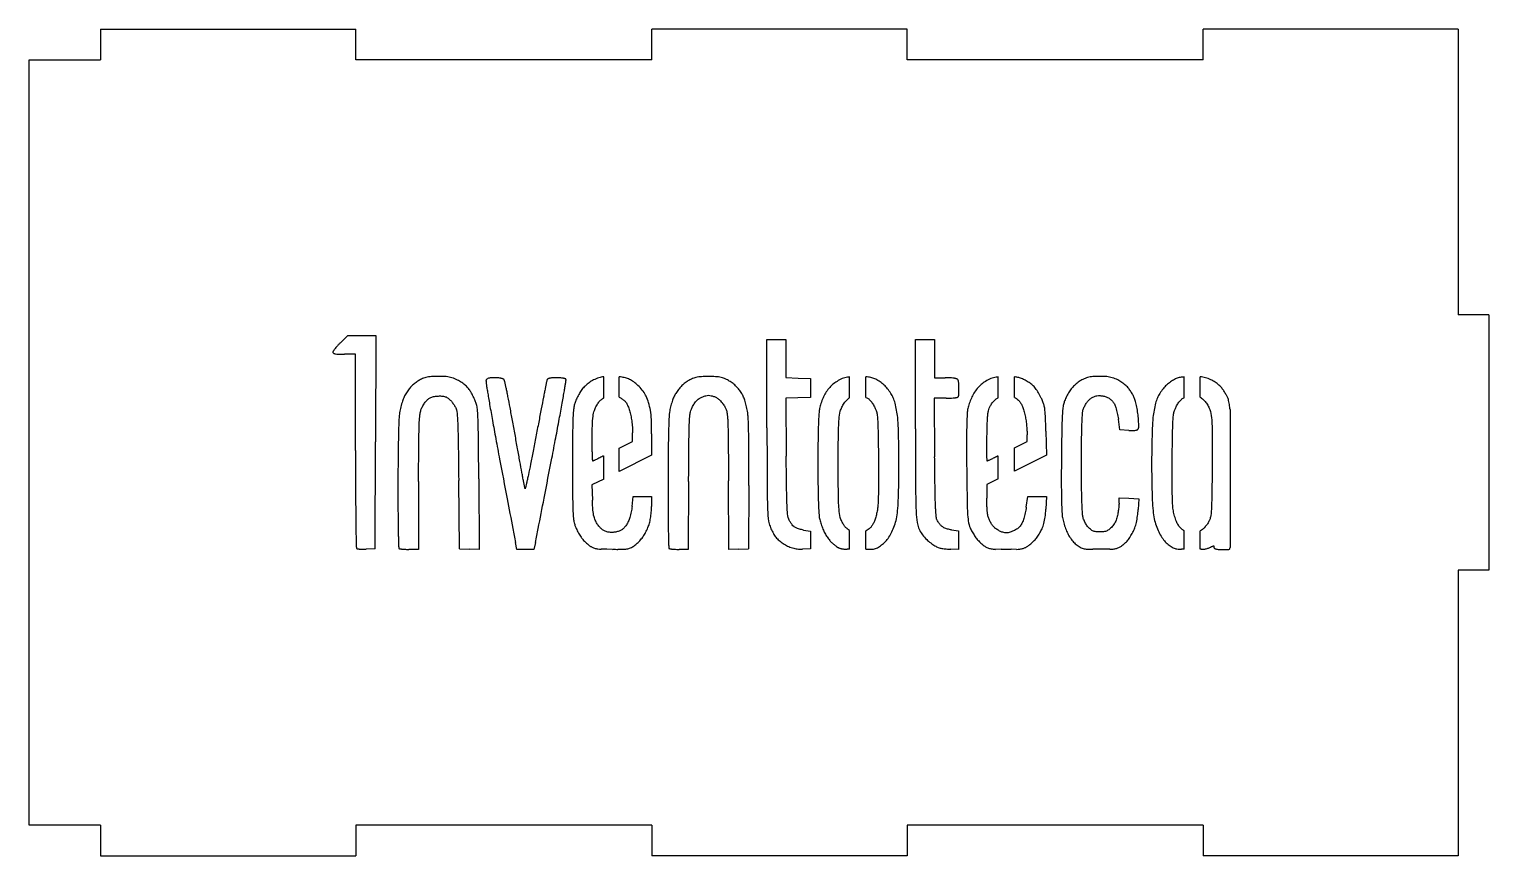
# Model space of a CAD drawing. Header units: millimetres. Extents: x -147 to 139, y -81 to 81.
import ezdxf

# ---------------------------------------------------------------- set-up
doc = ezdxf.new("R2010")
doc.units = ezdxf.units.MM

msp = doc.modelspace()

# ---------------------------------------------------------------- linework, layer by layer
at = {"color": 7, "linetype": 'Continuous', "lineweight": 25}
for p, q in [((-133, 81), (-83, 81)), ((-133, 81), (-133, 75)), ((-83, 75), (-83, 81)), ((-25, 75), (-25, 81)), ((25, 81), (-25, 81)), ((25, 75), (25, 81)), ((83, 75), (83, 81)), ((133, 81), (83, 81)), ((133, 81), (133, 25)), ((-147, -75), (-147, 75)), ((-147, 75), (-133, 75)), ((-25, 75), (-83, 75)), ((83, 75), (25, 75)), ((139, 25), (133, 25)), ((139, 25), (139, -25)), ((-86.02, 19.54), (-84.54, 21)), ((-84.54, 21), (-79.08, 21)), ((-84.54, 21), (-84.54, 21)), ((-79.08, 21), (-79.15, 0.1)), ((-2.44, 20.17), (1.27, 20.17)), ((-2.44, 2.88), (-2.44, 20.17)), ((1.27, 20.17), (1.27, 12.71)), ((26.66, 20.17), (30.37, 20.17)), ((26.66, 2.71), (26.66, 20.17)), ((30.37, 20.17), (30.37, 12.69)), ((-83.07, 17.29), (-85.23, 17.29)), ((-83.07, -1.59), (-83.07, 17.29)), ((-55.76, 12.69), (-55.76, 12.69)), ((-34.41, 8.74), (-34.41, 12.89)), ((-31.41, 8.88), (-31.41, 12.87)), ((1.27, 12.71), (3.65, 12.63)), ((3.65, 12.63), (6.12, 12.55)), ((6.12, 12.55), (6.12, 8.84)), ((13.75, 8.78), (13.75, 12.85)), ((16.94, 8.83), (16.94, 12.87)), ((30.37, 12.69), (32.5, 12.69)), ((42.85, 8.78), (42.85, 12.85)), ((46.04, 8.83), (46.04, 12.88)), ((79.28, 8.77), (79.28, 12.85)), ((82.47, 8.87), (82.47, 12.9)), ((3.62, 8.76), (1.23, 8.68)), ((1.23, 8.68), (1.33, -2.69)), ((6.12, 8.84), (3.62, 8.76)), ((30.33, 8.7), (30.42, -2.81)), ((32.65, 8.7), (30.33, 8.7)), ((88.3, 6.44), (88.31, 5.84)), ((88.31, 5.84), (88.31, -20.59)), ((66.72, 2.47), (66.42, 4.59)), ((-79.22, -20.81), (-79.15, 0.1)), ((-31.41, -1.13), (-28.76, 0.2)), ((-28.76, 0.2), (-28.76, 1.9)), ((-25.05, 1.72), (-25.05, -2.51)), ((46.04, -1.05), (48.55, 0.2)), ((48.55, 0.2), (48.54, 1.48)), ((52.21, 2.24), (52.31, -2.51)), ((68.45, 2.38), (66.72, 2.47)), ((-34.41, -7.17), (-34.41, -2.62)), ((-31.41, -5.67), (-31.41, -1.13)), ((-25.05, -2.51), (-31.41, -5.67)), ((42.85, -7.15), (42.85, -2.64)), ((46.04, -5.59), (46.04, -1.05)), ((52.31, -2.51), (46.43, -5.39)), ((46.43, -5.39), (46.04, -5.59)), ((-70.71, -7.66), (-70.71, -20.95)), ((-62.7, -20.81), (-62.84, -7.46)), ((-58.91, -7.12), (-58.82, -20.98)), ((-34.41, -7.17), (-36.74, -8.32)), ((-36.74, -8.32), (-36.64, -11.33)), ((-17.79, -7.66), (-17.87, -20.95)), ((-9.89, -20.97), (-9.97, -7.54)), ((-5.99, -8.42), (-6.07, -20.81)), ((42.85, -7.15), (40.62, -8.24)), ((40.62, -8.24), (40.62, -10.88)), ((-28.87, -12.51), (-28.68, -10.59)), ((-28.68, -10.59), (-25.05, -10.59)), ((-25.05, -10.59), (-25.05, -12.53)), ((48.37, -12.65), (48.66, -10.59)), ((48.66, -10.59), (52.33, -10.59)), ((52.33, -10.59), (52.2, -13.07)), ((66.56, -10.84), (68.48, -10.92)), ((66.56, -11.86), (66.56, -10.84)), ((68.48, -10.92), (70.41, -11.01)), ((70.41, -11.01), (70.3, -13.14)), ((4.69, -17.16), (6.12, -17.4)), ((33.69, -17.13), (35.08, -17.31)), ((-51.42, -20.95), (-51.7, -19.59)), ((-47.81, -19.59), (-48.1, -20.95)), ((6.12, -17.4), (6.12, -20.81)), ((13.75, -20.91), (13.75, -17.22)), ((16.94, -20.93), (16.94, -17.31)), ((35.08, -17.31), (35.08, -20.95)), ((79.28, -20.92), (79.28, -17.3)), ((82.47, -20.93), (82.47, -17.28)), ((-79.22, -20.81), (-80.94, -20.89)), ((-70.71, -20.95), (-72.59, -20.95)), ((-62.7, -20.81), (-60.77, -20.89)), ((-58.82, -20.98), (-60.77, -20.89)), ((-48.1, -20.95), (-51.42, -20.95)), ((-36.85, -20.47), (-36.93, -20.42)), ((-36.85, -20.46), (-36.85, -20.47)), ((-33.83, -20.91), (-34.94, -20.93)), ((-32.69, -20.94), (-33.83, -20.91)), ((-17.87, -20.95), (-19.66, -20.95)), ((-7.98, -20.89), (-9.89, -20.97)), ((-7.98, -20.89), (-6.07, -20.81)), ((6.12, -20.81), (4.55, -20.88)), ((11.66, -20.66), (11.58, -20.62)), ((11.66, -20.65), (11.66, -20.66)), ((13.75, -20.91), (13.27, -20.92)), ((16.94, -20.93), (16.94, -20.93)), ((35.08, -20.95), (33.57, -20.92)), ((43.47, -20.93), (42.37, -20.94)), ((46.47, -20.94), (45.41, -20.93)), ((64.75, -20.93), (61.44, -20.93)), ((79.28, -20.92), (78.78, -20.92)), ((82.62, -20.93), (82.47, -20.93)), ((139, -25), (133, -25)), ((133, -25), (133, -81)), ((-133, -75), (-147, -75)), ((-133, -75), (-133, -81)), ((-25, -75), (-83, -75)), ((-83, -75), (-83, -81)), ((-25, -75), (-25, -81)), ((83, -75), (25, -75)), ((25, -75), (25, -81)), ((83, -75), (83, -81)), ((-133, -81), (-83, -81)), ((25, -81), (-25, -81)), ((133, -81), (83, -81))]:
    msp.add_line(p, q, dxfattribs=at)
for points, knots in [([(-86.02, 19.54), (-86.15, 19.41), (-86.4, 19.15), (-86.75, 18.78), (-87, 18.48), (-87.18, 18.26), (-87.29, 18.12), (-87.37, 17.99), (-87.44, 17.88), (-87.49, 17.79), (-87.51, 17.7), (-87.49, 17.61), (-87.43, 17.54), (-87.35, 17.48), (-87.24, 17.44), (-87.11, 17.4), (-86.87, 17.35), (-86.48, 17.32), (-85.9, 17.29), (-85.47, 17.29), (-85.23, 17.29)], [0, 0, 0, 0, 0.115946, 0.224108, 0.320001, 0.361964, 0.399248, 0.431375, 0.457779, 0.478836, 0.49618, 0.513638, 0.53192, 0.552362, 0.57622, 0.605016, 0.63966, 0.729037, 0.848151, 1, 1, 1, 1]), ([(-66.79, 12.96), (-67.26, 12.95), (-68.09, 12.94), (-69.23, 12.78), (-70.12, 12.48), (-70.87, 12.03), (-71.55, 11.55), (-72.19, 10.98), (-72.72, 10.3), (-73.21, 9.55), (-73.66, 8.73), (-73.98, 7.77), (-74.26, 6.7), (-74.48, 5.62), (-74.56, 4.36), (-74.62, 2.72), (-74.67, 0.49), (-74.71, -2.21), (-74.74, -5.24), (-74.75, -8.43), (-74.75, -11.55), (-74.73, -14.41), (-74.71, -16.55), (-74.68, -18.02), (-74.66, -18.91), (-74.65, -19.54), (-74.63, -19.96), (-74.62, -20.21), (-74.61, -20.39), (-74.6, -20.51), (-74.59, -20.57), (-74.59, -20.62), (-74.58, -20.66), (-74.58, -20.68), (-74.58, -20.69), (-74.58, -20.71), (-74.57, -20.73), (-74.55, -20.75), (-74.53, -20.77), (-74.5, -20.78), (-74.46, -20.8), (-74.42, -20.81), (-74.37, -20.82), (-74.29, -20.84), (-74.19, -20.86), (-74.04, -20.88), (-73.81, -20.9), (-73.48, -20.92), (-73.05, -20.94), (-72.75, -20.95), (-72.59, -20.95)], [0, 0, 0, 0, 0.034827, 0.062273, 0.085234, 0.10489, 0.127041, 0.147289, 0.168155, 0.191897, 0.213731, 0.237803, 0.267335, 0.296219, 0.319841, 0.361598, 0.418283, 0.486585, 0.563087, 0.644411, 0.724194, 0.796353, 0.857925, 0.883815, 0.905948, 0.923958, 0.931303, 0.937483, 0.942456, 0.944478, 0.946187, 0.947586, 0.948171, 0.948685, 0.94916, 0.94952, 0.949927, 0.95058, 0.951428, 0.952288, 0.953241, 0.954327, 0.955551, 0.956917, 0.960072, 0.963753, 0.967916, 0.977481, 0.988325, 1, 1, 1, 1]), ([(-58.91, -7.12), (-58.92, -5.22), (-58.94, -2.02), (-58.98, 2.03), (-59.04, 4.69), (-59.13, 6.35), (-59.3, 7.41), (-59.62, 8.24), (-59.99, 9.05), (-60.44, 9.85), (-60.89, 10.6), (-61.51, 11.2), (-62.24, 11.76), (-63.14, 12.29), (-64.14, 12.73), (-65.4, 12.96), (-66.28, 12.96), (-66.79, 12.96)], [0, 0, 0, 0, 0.230937, 0.389665, 0.492079, 0.554229, 0.592257, 0.622399, 0.661294, 0.701183, 0.733829, 0.766384, 0.806088, 0.845284, 0.892951, 0.938444, 1, 1, 1, 1]), ([(-55.76, 12.69), (-55.93, 12.69), (-56.24, 12.68), (-56.65, 12.66), (-56.97, 12.6), (-57.22, 12.51), (-57.39, 12.38), (-57.47, 12.25), (-57.49, 12.18), (-57.5, 12.16), (-57.5, 12.13), (-57.5, 12.11), (-57.5, 12.08), (-57.49, 12.03), (-57.49, 11.97), (-57.48, 11.88), (-57.46, 11.72), (-57.43, 11.49), (-57.39, 11.17), (-57.31, 10.63), (-57.18, 9.81), (-56.99, 8.69), (-56.68, 6.84), (-56.2, 4.16), (-55.55, 0.59), (-54.59, -4.53), (-53.47, -10.39), (-52.43, -15.82), (-51.88, -18.68), (-51.7, -19.59)], [0.0000048, 0.0000048, 0.0000048, 0.0000048, 0.0149689, 0.0268329, 0.0360952, 0.0434061, 0.049509, 0.0552665, 0.0558897, 0.0564619, 0.057085, 0.0578135, 0.0586469, 0.0595928, 0.061834, 0.0645417, 0.0677148, 0.0754399, 0.0849517, 0.0961851, 0.12355, 0.1569893, 0.1959526, 0.2882318, 0.395936, 0.5146134, 0.7446639, 0.9190131, 1, 1, 1, 1]), ([(-47.81, -19.59), (-47.63, -18.67), (-47.05, -15.79), (-45.99, -10.29), (-44.83, -4.36), (-43.84, 0.8), (-43.16, 4.4), (-42.67, 7.1), (-42.34, 8.95), (-42.14, 10.06), (-42.01, 10.87), (-41.92, 11.4), (-41.88, 11.71), (-41.85, 11.94), (-41.83, 12.08), (-41.82, 12.17), (-41.81, 12.23), (-41.81, 12.28), (-41.81, 12.3), (-41.81, 12.32), (-41.81, 12.34), (-41.81, 12.34), (-41.81, 12.35), (-41.81, 12.36), (-41.82, 12.38), (-41.83, 12.41), (-41.87, 12.45), (-41.96, 12.49), (-42.05, 12.52), (-42.17, 12.55), (-42.31, 12.58), (-42.53, 12.62), (-42.85, 12.65), (-43.26, 12.68), (-43.71, 12.69), (-44.17, 12.68), (-44.6, 12.65), (-44.91, 12.61), (-45.11, 12.57), (-45.23, 12.53), (-45.34, 12.49), (-45.43, 12.43), (-45.49, 12.37), (-45.53, 12.32), (-45.54, 12.27), (-45.55, 12.24), (-45.56, 12.2), (-45.57, 12.14), (-45.59, 12.07), (-45.61, 11.96), (-45.65, 11.8), (-45.7, 11.56), (-45.78, 11.17), (-45.89, 10.58), (-46.05, 9.77), (-46.32, 8.44), (-46.69, 6.5), (-47.18, 3.93), (-47.71, 1.15), (-48.23, -1.61), (-48.73, -4.11), (-49.11, -5.95), (-49.37, -7.19), (-49.53, -7.92), (-49.65, -8.44), (-49.73, -8.77), (-49.79, -8.95), (-49.81, -9.06), (-49.83, -9.1), (-49.83, -9.11), (-49.84, -9.12), (-49.84, -9.05), (-49.85, -9.01), (-49.87, -8.9), (-49.91, -8.75), (-49.95, -8.52), (-50.03, -8.14), (-50.14, -7.57), (-50.29, -6.78), (-50.53, -5.48), (-50.87, -3.61), (-51.32, -1.13), (-51.8, 1.56), (-52.28, 4.24), (-52.75, 6.72), (-53.11, 8.59), (-53.36, 9.87), (-53.53, 10.65), (-53.65, 11.22), (-53.73, 11.6), (-53.79, 11.82), (-53.83, 11.98), (-53.86, 12.09), (-53.88, 12.16), (-53.89, 12.21), (-53.91, 12.26), (-53.92, 12.29), (-53.95, 12.34), (-54.01, 12.38), (-54.09, 12.43), (-54.19, 12.48), (-54.31, 12.52), (-54.45, 12.56), (-54.66, 12.6), (-54.96, 12.65), (-55.35, 12.68), (-55.62, 12.69), (-55.76, 12.69)], [0, 0, 0, 0, 0.0341484, 0.107778, 0.204994, 0.2550789, 0.300378, 0.3390316, 0.3552856, 0.369182, 0.3804887, 0.3850985, 0.3889754, 0.3920934, 0.3933595, 0.3944277, 0.3952984, 0.39566, 0.3959749, 0.3962472, 0.3963694, 0.3964859, 0.3965988, 0.3967122, 0.3968437, 0.3970236, 0.3979508, 0.3990003, 0.400268, 0.4017794, 0.4035239, 0.4054847, 0.4099691, 0.4150399, 0.4204959, 0.4266653, 0.4318845, 0.4361628, 0.4379577, 0.4395353, 0.4409122, 0.4421216, 0.4431973, 0.4441938, 0.4445026, 0.4449062, 0.4454453, 0.4461374, 0.4469724, 0.4479492, 0.4503194, 0.4532275, 0.4566532, 0.464975, 0.4751173, 0.4869118, 0.5147844, 0.5472464, 0.5829499, 0.6183195, 0.6498485, 0.6762789, 0.6871892, 0.696352, 0.7036084, 0.7064729, 0.7087986, 0.7105605, 0.7105905, 0.7106116, 0.7106401, 0.7112216, 0.7118719, 0.7126332, 0.7149633, 0.7178118, 0.721157, 0.7292544, 0.7390927, 0.7505091, 0.7774232, 0.8086917, 0.8430107, 0.8773143, 0.9085317, 0.935367, 0.9467368, 0.9565263, 0.9645747, 0.9678955, 0.9707223, 0.9730381, 0.9739992, 0.9748279, 0.9755244, 0.9760783, 0.9765266, 0.9769502, 0.9779912, 0.9791741, 0.9805357, 0.982087, 0.983823, 0.9857334, 0.9900226, 0.994825, 0.999998, 0.999998, 0.999998, 0.999998]), ([(-34.41, 12.89), (-34.74, 12.85), (-35.44, 12.7), (-36.4, 12.29), (-37.31, 11.74), (-38.07, 11.11), (-38.73, 10.41), (-39.23, 9.58), (-39.67, 8.73), (-40.03, 7.91), (-40.26, 7.08), (-40.39, 6.09), (-40.47, 4.64), (-40.52, 2.51), (-40.53, -0.54), (-40.54, -4.31), (-40.53, -8.1), (-40.52, -11.19), (-40.47, -13.3), (-40.39, -14.71), (-40.24, -15.68), (-39.98, -16.5), (-39.61, -17.32), (-39.15, -18.14), (-38.65, -18.88), (-38.08, -19.48), (-37.52, -20), (-37.12, -20.29), (-36.93, -20.42)], [0.0352826, 0.0352826, 0.0352826, 0.0352826, 0.060852, 0.089936, 0.1158933, 0.1423898, 0.1663918, 0.1899016, 0.216553, 0.2408849, 0.2590005, 0.2827668, 0.3181911, 0.3712174, 0.447755, 0.5536552, 0.6630085, 0.7403868, 0.7926356, 0.8266749, 0.8494668, 0.868016, 0.8927407, 0.9188723, 0.9411212, 0.9613945, 0.9824293, 1, 1, 1, 1]), ([(-25.05, 1.72), (-25.05, 2.65), (-25.05, 4.18), (-25.2, 6.23), (-25.59, 7.75), (-26.03, 9.01), (-26.66, 10.09), (-27.46, 10.96), (-28.31, 11.71), (-29.13, 12.27), (-29.96, 12.66), (-30.73, 12.79), (-31.21, 12.85), (-31.41, 12.87)], [0, 0, 0, 0, 0.1741227, 0.2883182, 0.3845956, 0.4679945, 0.5395852, 0.6188565, 0.6880954, 0.7522417, 0.8054625, 0.8596225, 0.897407, 0.897407, 0.897407, 0.897407]), ([(-13.88, 12.95), (-14.34, 12.95), (-15.17, 12.93), (-16.3, 12.78), (-17.2, 12.49), (-17.95, 12.05), (-18.62, 11.57), (-19.26, 11.02), (-19.8, 10.36), (-20.29, 9.66), (-20.73, 8.89), (-21.05, 8), (-21.33, 7.01), (-21.52, 6.18), (-21.59, 5.53), (-21.63, 4.98), (-21.66, 4.26), (-21.69, 3.37), (-21.72, 2.32), (-21.76, 0.66), (-21.8, -1.7), (-21.82, -4.82), (-21.83, -7.02), (-21.83, -8.17)], [0, 0, 0, 0, 0.054064, 0.097009, 0.132845, 0.163519, 0.198027, 0.2295, 0.261482, 0.297292, 0.329695, 0.364843, 0.407751, 0.449577, 0.46366, 0.485103, 0.513508, 0.548417, 0.589304, 0.63566, 0.742735, 0.865548, 1, 1, 1, 1]), ([(-5.99, -8.42), (-5.99, -7.21), (-5.98, -4.92), (-5.98, -1.73), (-6.01, 0.97), (-6.05, 3.12), (-6.11, 4.68), (-6.2, 5.91), (-6.42, 6.96), (-6.68, 7.99), (-6.97, 8.89), (-7.4, 9.64), (-7.89, 10.34), (-8.44, 11), (-9.1, 11.56), (-9.79, 12.04), (-10.55, 12.49), (-11.46, 12.78), (-12.59, 12.93), (-13.42, 12.95), (-13.88, 12.95)], [0, 0, 0, 0, 0.140802, 0.264407, 0.36896, 0.452576, 0.513486, 0.550045, 0.594281, 0.638056, 0.672321, 0.703208, 0.738258, 0.770479, 0.802666, 0.837626, 0.868367, 0.903941, 0.946526, 1, 1, 1, 1]), ([(13.75, 12.85), (13.61, 12.84), (13.12, 12.77), (12.26, 12.55), (11.3, 12.01), (10.4, 11.37), (9.65, 10.59), (9.02, 9.71), (8.53, 8.71), (8.14, 7.7), (7.85, 6.75), (7.74, 5.75), (7.67, 4.55), (7.61, 2.92), (7.57, 0.88), (7.54, -1.52), (7.54, -4.16), (7.54, -6.78), (7.57, -9.17), (7.61, -11.19), (7.67, -12.81), (7.74, -13.99), (7.84, -14.94), (8.1, -15.81), (8.41, -16.72), (8.77, -17.58), (9.22, -18.34), (9.7, -19.01), (10.19, -19.57), (10.7, -19.99), (11.15, -20.34), (11.45, -20.53), (11.58, -20.62)], [0.0267667, 0.0267667, 0.0267667, 0.0267667, 0.0372583, 0.064959, 0.0948193, 0.1222775, 0.149997, 0.1782498, 0.2055871, 0.2356957, 0.2624713, 0.2819611, 0.3132162, 0.355586, 0.4083278, 0.4706182, 0.5416523, 0.6121428, 0.6740761, 0.7265258, 0.7685395, 0.7992612, 0.8179444, 0.8423813, 0.869104, 0.8925803, 0.9144724, 0.9371064, 0.955962, 0.9721198, 0.9878691, 1, 1, 1, 1]), ([(16.94, -20.93), (17.01, -20.93), (17.17, -20.93), (17.38, -20.92), (17.82, -20.92), (18.44, -20.95), (19.28, -20.62), (20.05, -20.1), (20.82, -19.42), (21.49, -18.54), (22.08, -17.48), (22.59, -16.27), (22.96, -14.9), (23.22, -13.23), (23.32, -10.91), (23.41, -7.86), (23.44, -4.27), (23.41, -0.67), (23.32, 2.39), (23.24, 4.68), (22.98, 6.32), (22.7, 7.6), (22.37, 8.72), (21.84, 9.65), (21.23, 10.5), (20.54, 11.28), (19.74, 11.89), (18.94, 12.38), (18.09, 12.74), (17.42, 12.83), (17.02, 12.86), (16.94, 12.87)], [0, 0, 0, 0, 0.0051028, 0.0111746, 0.0151454, 0.0358275, 0.0546602, 0.0777243, 0.1012907, 0.1270587, 0.1556437, 0.1870706, 0.2195513, 0.2560614, 0.3062026, 0.3837103, 0.4719608, 0.5603477, 0.6382057, 0.6888142, 0.7222784, 0.7553937, 0.7813472, 0.8046392, 0.8308859, 0.8549178, 0.8782136, 0.9015022, 0.9213648, 0.9428763, 0.9491396, 0.9491396, 0.9491396, 0.9491396]), ([(32.65, 8.7), (32.91, 8.7), (33.37, 8.7), (33.98, 8.73), (34.4, 8.76), (34.66, 8.81), (34.81, 8.84), (34.93, 8.89), (35.02, 8.94), (35.09, 9.01), (35.13, 9.18), (35.12, 9.52), (35.16, 10.05), (35.18, 10.58), (35.18, 11.03), (35.17, 11.37), (35.14, 11.67), (35.1, 11.94), (35.05, 12.15), (34.99, 12.3), (34.9, 12.39), (34.81, 12.45), (34.69, 12.49), (34.55, 12.53), (34.38, 12.57), (34.1, 12.61), (33.7, 12.65), (33.13, 12.68), (32.72, 12.69), (32.5, 12.69)], [0, 0, 0, 0, 0.091635, 0.164427, 0.219802, 0.241473, 0.259534, 0.274426, 0.286968, 0.297829, 0.307914, 0.349599, 0.41806, 0.498792, 0.540099, 0.5802, 0.617395, 0.649878, 0.676396, 0.696464, 0.707563, 0.720297, 0.735302, 0.752916, 0.773355, 0.796731, 0.852482, 0.920263, 1, 1, 1, 1]), ([(42.85, 12.85), (42.72, 12.84), (42.23, 12.77), (41.36, 12.56), (40.39, 12.01), (39.49, 11.36), (38.72, 10.57), (38.09, 9.67), (37.59, 8.67), (37.19, 7.67), (36.89, 6.75), (36.79, 5.77), (36.74, 4.54), (36.69, 2.82), (36.67, 0.63), (36.67, -2.04), (36.7, -6.19), (36.77, -10.57), (36.83, -14.4), (37.15, -16.3), (37.65, -17.32), (38.1, -18.1), (38.61, -18.83), (39.19, -19.45), (39.77, -19.98), (40.35, -20.44), (40.99, -20.71), (41.66, -20.89), (42.14, -20.92), (42.37, -20.94)], [0.0526447, 0.0526447, 0.0526447, 0.0526447, 0.0620816, 0.0882098, 0.1161557, 0.1419156, 0.1679402, 0.1950451, 0.2207626, 0.2482824, 0.2720165, 0.2899439, 0.319514, 0.3606999, 0.4133733, 0.4773188, 0.552342, 0.7124116, 0.7918832, 0.8286426, 0.8494413, 0.8726723, 0.8936228, 0.9134096, 0.9336389, 0.950244, 0.9658312, 0.9834787, 1, 1, 1, 1]), ([(52.21, 2.24), (52.19, 2.88), (52.17, 3.98), (52.12, 5.42), (52.03, 6.46), (51.88, 7.28), (51.63, 8.01), (51.27, 8.81), (50.8, 9.71), (50.23, 10.56), (49.64, 11.27), (48.93, 11.76), (48.21, 12.19), (47.46, 12.55), (46.74, 12.77), (46.27, 12.85), (46.04, 12.88)], [0, 0, 0, 0, 0.1316229, 0.2260771, 0.2941615, 0.3469226, 0.3955922, 0.4511088, 0.5276487, 0.6027258, 0.6615886, 0.7153088, 0.7770305, 0.834393, 0.8849903, 0.9317004, 0.9317004, 0.9317004, 0.9317004]), ([(62.76, 12.96), (62.32, 12.96), (61.52, 12.95), (60.4, 12.76), (59.49, 12.42), (58.69, 11.93), (57.98, 11.36), (57.3, 10.72), (56.75, 9.92), (56.26, 9.07), (55.89, 8.24), (55.64, 7.41), (55.5, 6.44), (55.41, 5.06), (55.34, 3.07), (55.29, 0.24), (55.26, -2.93), (55.23, -6.05), (55.23, -8.62), (55.26, -10.79), (55.3, -12.51), (55.35, -13.77), (55.45, -14.81), (55.71, -15.78), (56.05, -16.82), (56.46, -17.83), (56.98, -18.72), (57.6, -19.5), (58.33, -20.15), (59.07, -20.63), (59.91, -20.91), (60.56, -20.92), (61.02, -20.92), (61.24, -20.93), (61.38, -20.93), (61.44, -20.93)], [0, 0, 0, 0, 0.032312, 0.057867, 0.081261, 0.101995, 0.125474, 0.147082, 0.16943, 0.194817, 0.218156, 0.23532, 0.257082, 0.288606, 0.335005, 0.401363, 0.49271, 0.564243, 0.626512, 0.678864, 0.720629, 0.751212, 0.770106, 0.795465, 0.823732, 0.849056, 0.874027, 0.898529, 0.920936, 0.943537, 0.962538, 0.983769, 0.990193, 0.995664, 1, 1, 1, 1]), ([(68.45, 2.38), (68.65, 2.38), (68.99, 2.36), (69.45, 2.36), (69.77, 2.39), (69.96, 2.44), (70.08, 2.48), (70.18, 2.53), (70.26, 2.59), (70.32, 2.67), (70.36, 2.76), (70.38, 2.86), (70.4, 2.97), (70.4, 3.12), (70.41, 3.3), (70.41, 3.5), (70.4, 3.82), (70.38, 4.25), (70.33, 4.81), (70.25, 5.62), (70.1, 6.62), (69.88, 7.69), (69.64, 8.58), (69.28, 9.28), (68.89, 9.94), (68.45, 10.61), (67.85, 11.21), (67.12, 11.77), (66.24, 12.3), (65.26, 12.73), (64.06, 12.96), (63.23, 12.96), (62.76, 12.96)], [0, 0, 0, 0, 0.035122, 0.062414, 0.083104, 0.091437, 0.098721, 0.105218, 0.111217, 0.116972, 0.122715, 0.128179, 0.1353, 0.144224, 0.154923, 0.167194, 0.180865, 0.211692, 0.245926, 0.282071, 0.357678, 0.428264, 0.479343, 0.522065, 0.571166, 0.616524, 0.665684, 0.72466, 0.782074, 0.850364, 0.915796, 1, 1, 1, 1]), ([(79.28, 12.85), (79.17, 12.84), (78.78, 12.8), (78.14, 12.71), (77.36, 12.35), (76.6, 11.87), (75.82, 11.27), (75.14, 10.5), (74.53, 9.65), (74, 8.72), (73.67, 7.6), (73.38, 6.32), (73.13, 4.68), (73.05, 2.39), (72.96, -0.67), (72.92, -4.27), (72.96, -7.86), (73.05, -10.91), (73.15, -13.23), (73.41, -14.9), (73.78, -16.29), (74.3, -17.51), (74.9, -18.58), (75.56, -19.47), (76.32, -20.13), (77.08, -20.63), (77.92, -20.92), (78.48, -20.92), (78.78, -20.92)], [0.0455357, 0.0455357, 0.0455357, 0.0455357, 0.053609, 0.0736061, 0.0923597, 0.11553, 0.1386878, 0.1632812, 0.1901657, 0.2140466, 0.2406758, 0.2746536, 0.3089893, 0.3609158, 0.4408014, 0.53149, 0.6220387, 0.7015648, 0.7530118, 0.7906616, 0.8241426, 0.8569694, 0.886735, 0.9130561, 0.9367506, 0.9595426, 0.9786566, 1, 1, 1, 1]), ([(88.3, 6.44), (88.28, 6.61), (88.22, 7.13), (88.09, 7.94), (87.89, 8.8), (87.48, 9.47), (87.1, 10.08), (86.68, 10.72), (86.09, 11.31), (85.37, 11.84), (84.5, 12.34), (83.53, 12.72), (82.82, 12.85), (82.47, 12.9)], [0, 0, 0, 0, 0.0471495, 0.1450428, 0.2291005, 0.2904158, 0.3620812, 0.4290421, 0.502565, 0.5911988, 0.6781376, 0.7801078, 0.8782444, 0.8782444, 0.8782444, 0.8782444]), ([(-70.71, -7.66), (-70.7, -5.84), (-70.68, -2.77), (-70.64, 1.1), (-70.58, 3.63), (-70.49, 5.2), (-70.33, 6.17), (-70.03, 6.89), (-69.65, 7.56), (-69.2, 8.16), (-68.71, 8.65), (-68.09, 8.91), (-67.4, 9.08), (-66.61, 9.13), (-65.85, 9.1), (-65.14, 8.88), (-64.61, 8.46), (-64.15, 7.95), (-63.76, 7.39), (-63.24, 6.55), (-63.04, 4.4), (-62.92, -0.31), (-62.87, -4.57), (-62.84, -7.46)], [0, 0, 0, 0, 0.145703, 0.245761, 0.310071, 0.348513, 0.371277, 0.3889, 0.410802, 0.432331, 0.449012, 0.465553, 0.485058, 0.505979, 0.528506, 0.546036, 0.564476, 0.581663, 0.601185, 0.618859, 0.659709, 0.769985, 1, 1, 1, 1]), ([(-34.41, -2.62), (-34.47, -2.65), (-34.79, -2.81), (-35.23, -3.02), (-35.71, -3.25), (-36, -3.39), (-36.21, -3.49), (-36.35, -3.55), (-36.44, -3.59), (-36.5, -3.62), (-36.53, -3.63), (-36.55, -3.64), (-36.57, -3.65), (-36.57, -3.64), (-36.57, -3.63), (-36.58, -3.6), (-36.58, -3.54), (-36.59, -3.46), (-36.6, -3.31), (-36.62, -3.09), (-36.63, -2.78), (-36.65, -2.25), (-36.67, -1.48), (-36.68, -0.45), (-36.69, 1.18), (-36.67, 3.06), (-36.57, 4.94), (-36.34, 6.19), (-35.95, 7.04), (-35.55, 7.7), (-35.11, 8.28), (-34.69, 8.58), (-34.46, 8.72), (-34.41, 8.74)], [0.1057732, 0.1057732, 0.1057732, 0.1057732, 0.1152238, 0.1622288, 0.1820851, 0.199129, 0.2130731, 0.2187926, 0.2236248, 0.2275273, 0.228741, 0.2297568, 0.2306557, 0.2311567, 0.2316606, 0.2323175, 0.2357868, 0.2402345, 0.2456018, 0.2589119, 0.2754251, 0.2948556, 0.3413335, 0.3961039, 0.4569306, 0.5977498, 0.691652, 0.7530684, 0.7946515, 0.8382228, 0.8746561, 0.9083592, 0.9171119, 0.9171119, 0.9171119, 0.9171119]), ([(-31.41, 8.88), (-31.22, 8.8), (-30.85, 8.59), (-30.36, 8.2), (-29.91, 7.74), (-29.64, 7.06), (-29.35, 6.26), (-29.1, 5.28), (-28.93, 4.18), (-28.8, 3.04), (-28.78, 2.27), (-28.76, 1.9)], [0.1633806, 0.1633806, 0.1633806, 0.1633806, 0.2291876, 0.3007443, 0.3609239, 0.4315591, 0.5299644, 0.6346886, 0.7518284, 0.8830634, 1, 1, 1, 1]), ([(-17.79, -7.66), (-17.77, -5.84), (-17.76, -2.76), (-17.72, 1.12), (-17.66, 3.65), (-17.57, 5.21), (-17.4, 6.19), (-17.09, 6.92), (-16.7, 7.61), (-16.2, 8.24), (-15.64, 8.71), (-15.03, 8.99), (-14.45, 9.18), (-13.88, 9.28), (-13.31, 9.18), (-12.75, 9), (-12.15, 8.73), (-11.62, 8.27), (-11.11, 7.69), (-10.76, 7.15), (-10.54, 6.73), (-10.41, 6.44), (-10.31, 6.09), (-10.23, 5.64), (-10.17, 5.03), (-10.09, 3.77), (-10.04, 1.43), (-10, -2.51), (-9.99, -5.66), (-9.97, -7.54)], [0, 0, 0, 0, 0.145931, 0.245942, 0.310054, 0.348273, 0.370922, 0.388672, 0.411816, 0.433817, 0.452785, 0.469667, 0.487066, 0.501352, 0.51553, 0.532601, 0.549005, 0.567033, 0.588919, 0.610137, 0.6185, 0.626575, 0.635758, 0.647523, 0.663303, 0.684478, 0.748402, 0.850016, 1, 1, 1, 1]), ([(13.75, -17.22), (13.62, -17.13), (13.35, -16.95), (12.92, -16.63), (12.55, -16.1), (12.21, -15.45), (11.81, -14.44), (11.61, -12.57), (11.53, -9.1), (11.52, -4.27), (11.53, 0.56), (11.62, 4.02), (11.81, 5.92), (12.24, 6.96), (12.65, 7.7), (13.16, 8.32), (13.54, 8.65), (13.75, 8.78)], [0.5307349, 0.5307349, 0.5307349, 0.5307349, 0.5381818, 0.5466957, 0.5563751, 0.5692617, 0.5826319, 0.6086295, 0.6601643, 0.7517863, 0.8433025, 0.8948752, 0.9208555, 0.9349628, 0.9493815, 0.9618366, 0.9737122, 0.9737122, 0.9737122, 0.9737122]), ([(16.94, 8.83), (17.09, 8.78), (17.42, 8.62), (17.88, 8.16), (18.33, 7.56), (18.71, 6.9), (18.99, 6.23), (19.17, 5.44), (19.26, 4.3), (19.33, 2.59), (19.37, 0.08), (19.4, -2.73), (19.42, -5.48), (19.42, -7.71), (19.4, -9.64), (19.36, -11.21), (19.3, -12.37), (19.21, -13.32), (19, -14.16), (18.76, -14.99), (18.51, -15.71), (18.17, -16.27), (17.82, -16.72), (17.43, -17.09), (17.12, -17.24), (16.95, -17.3), (16.94, -17.31)], [0.0268433, 0.0268433, 0.0268433, 0.0268433, 0.0346748, 0.0448089, 0.0578873, 0.0711927, 0.0814807, 0.0931962, 0.1103563, 0.1368585, 0.1764424, 0.2328304, 0.273504, 0.3100043, 0.3415232, 0.3672693, 0.3864074, 0.3980803, 0.4133304, 0.4285355, 0.4403858, 0.4502252, 0.460174, 0.4681374, 0.476079, 0.4768214, 0.4768214, 0.4768214, 0.4768214]), ([(42.85, -2.64), (42.81, -2.66), (42.5, -2.81), (42.07, -3.02), (41.59, -3.25), (41.29, -3.39), (41.08, -3.49), (40.94, -3.55), (40.85, -3.59), (40.79, -3.62), (40.75, -3.63), (40.73, -3.64), (40.71, -3.65), (40.71, -3.63), (40.71, -3.62), (40.7, -3.59), (40.7, -3.53), (40.69, -3.43), (40.68, -3.27), (40.67, -3.02), (40.66, -2.66), (40.65, -2.08), (40.64, -1.21), (40.65, -0.06), (40.67, 1.41), (40.7, 2.94), (40.75, 4.38), (40.82, 5.41), (40.93, 6.16), (41.11, 6.74), (41.39, 7.32), (41.78, 7.91), (42.29, 8.43), (42.67, 8.68), (42.85, 8.78)], [0.1073721, 0.1073721, 0.1073721, 0.1073721, 0.1145129, 0.1613325, 0.1811438, 0.1981758, 0.2121377, 0.2178761, 0.2227344, 0.2266713, 0.2279931, 0.2291036, 0.2300661, 0.2307109, 0.2314063, 0.2323026, 0.2361677, 0.2411167, 0.2470886, 0.2619039, 0.2802872, 0.3019179, 0.3536613, 0.4146479, 0.4823899, 0.5819677, 0.6544929, 0.7061439, 0.7432324, 0.7724907, 0.8008235, 0.8425207, 0.8824619, 0.9135562, 0.9135562, 0.9135562, 0.9135562]), ([(46.04, 8.83), (46.04, 8.83), (46.19, 8.76), (46.5, 8.63), (46.89, 8.24), (47.25, 7.77), (47.61, 7.17), (47.87, 6.4), (48.11, 5.49), (48.3, 4.49), (48.42, 3.45), (48.51, 2.44), (48.53, 1.78), (48.54, 1.48)], [0.1687912, 0.1687912, 0.1687912, 0.1687912, 0.1692279, 0.2193153, 0.2702081, 0.3357636, 0.4021195, 0.4826516, 0.5860346, 0.6898799, 0.7970242, 0.9084803, 1, 1, 1, 1]), ([(59.18, -4.08), (59.19, -3.17), (59.19, -1.47), (59.22, 0.9), (59.25, 2.65), (59.29, 3.85), (59.32, 4.59), (59.35, 5.21), (59.39, 5.7), (59.43, 6.06), (59.5, 6.48), (59.73, 7), (60.07, 7.62), (60.48, 8.2), (61, 8.66), (61.57, 8.99), (62.2, 9.18), (62.85, 9.2), (63.51, 9.11), (64.17, 8.92), (64.76, 8.58), (65.26, 8.13), (65.69, 7.55), (65.95, 6.73), (66.22, 5.74), (66.35, 4.98), (66.42, 4.59)], [0, 0, 0, 0, 0.125456, 0.235833, 0.328893, 0.368228, 0.402393, 0.431109, 0.454134, 0.471104, 0.481577, 0.513065, 0.548443, 0.580266, 0.61168, 0.642861, 0.67189, 0.701201, 0.733032, 0.764252, 0.795252, 0.827003, 0.857063, 0.893601, 0.944968, 1, 1, 1, 1]), ([(79.28, -17.3), (79.24, -17.28), (79.01, -17.13), (78.61, -16.79), (78.12, -16.2), (77.75, -15.39), (77.42, -14.44), (77.09, -13.09), (77, -10.88), (76.93, -7.43), (76.96, -3.47), (77, 0.11), (77.04, 2.61), (77.11, 4.31), (77.2, 5.44), (77.38, 6.23), (77.66, 6.9), (78.03, 7.56), (78.49, 8.16), (78.9, 8.58), (79.18, 8.73), (79.28, 8.77)], [0.5253958, 0.5253958, 0.5253958, 0.5253958, 0.5275489, 0.5387473, 0.5507512, 0.5645188, 0.5820269, 0.5996896, 0.6319101, 0.6888323, 0.7681533, 0.8241068, 0.8634068, 0.8897438, 0.9068255, 0.9185165, 0.9287993, 0.9421068, 0.9551873, 0.9653231, 0.9704864, 0.9704864, 0.9704864, 0.9704864]), ([(82.47, 8.87), (82.5, 8.85), (82.77, 8.71), (83.2, 8.33), (83.73, 7.69), (84.15, 6.92), (84.57, 5.85), (84.79, 3.91), (84.82, 0.26), (84.8, -4.11), (84.76, -8.29), (84.72, -11.04), (84.66, -12.9), (84.57, -14.1), (84.41, -14.89), (84.15, -15.5), (83.79, -16.07), (83.38, -16.6), (82.95, -17.03), (82.63, -17.21), (82.47, -17.28), (82.47, -17.28)], [0.0234559, 0.0234559, 0.0234559, 0.0234559, 0.0251671, 0.0382519, 0.0509621, 0.0655039, 0.0803358, 0.1068315, 0.1597243, 0.2580459, 0.3195807, 0.362878, 0.3917473, 0.4099989, 0.4215969, 0.4306842, 0.4422857, 0.4539589, 0.4632208, 0.4717479, 0.4717707, 0.4717707, 0.4717707, 0.4717707]), ([(-2.44, 2.88), (-2.43, -0.86), (-2.43, -6.42), (-2.37, -12.68), (-2.16, -15.58), (-1.66, -16.91), (-1.22, -17.79), (-0.72, -18.6), (-0.03, -19.24), (0.73, -19.82), (1.61, -20.32), (2.53, -20.69), (3.53, -20.9), (4.2, -20.89), (4.55, -20.88)], [0, 0, 0, 0, 0.404979, 0.601004, 0.68012, 0.716413, 0.754468, 0.786796, 0.818638, 0.855447, 0.890061, 0.928098, 0.96245, 1, 1, 1, 1]), ([(26.66, 2.71), (26.66, -1.07), (26.67, -6.68), (26.71, -12.97), (26.94, -15.89), (27.45, -17.23), (28.05, -18.18), (28.8, -18.98), (29.62, -19.69), (30.38, -20.22), (31.11, -20.61), (31.88, -20.76), (32.69, -20.88), (33.28, -20.9), (33.57, -20.92)], [0, 0, 0, 0, 0.411894, 0.610137, 0.688322, 0.727681, 0.765748, 0.809404, 0.847223, 0.883282, 0.91065, 0.936429, 0.968386, 1, 1, 1, 1]), ([(-83.07, -1.59), (-83.07, -3.27), (-83.06, -6.45), (-83.04, -10.93), (-83.02, -14.27), (-82.99, -16.56), (-82.97, -17.94), (-82.95, -18.93), (-82.94, -19.58), (-82.92, -19.96), (-82.91, -20.24), (-82.9, -20.41), (-82.9, -20.52), (-82.89, -20.59), (-82.89, -20.64), (-82.88, -20.67), (-82.88, -20.69), (-82.88, -20.7), (-82.88, -20.71), (-82.87, -20.72), (-82.87, -20.73), (-82.87, -20.75), (-82.85, -20.76), (-82.83, -20.78), (-82.79, -20.8), (-82.76, -20.81), (-82.72, -20.82), (-82.67, -20.83), (-82.59, -20.85), (-82.49, -20.86), (-82.35, -20.88), (-82.12, -20.89), (-81.8, -20.91), (-81.39, -20.91), (-81.09, -20.9), (-80.94, -20.89)], [0, 0, 0, 0, 0.238071, 0.453081, 0.636227, 0.713099, 0.778704, 0.831946, 0.853588, 0.871732, 0.886247, 0.892105, 0.897014, 0.900968, 0.902584, 0.903969, 0.905139, 0.905647, 0.906119, 0.906572, 0.907018, 0.907574, 0.908473, 0.910111, 0.911781, 0.913613, 0.915677, 0.917986, 0.920548, 0.926427, 0.933254, 0.940954, 0.958598, 0.978554, 1, 1, 1, 1]), ([(4.69, -17.16), (4.57, -17.13), (4.31, -17.08), (3.94, -16.98), (3.58, -16.87), (3.27, -16.74), (3.01, -16.61), (2.74, -16.43), (2.46, -16.08), (2.14, -15.6), (1.7, -14.82), (1.48, -12.91), (1.39, -8.8), (1.35, -5.14), (1.33, -2.69)], [0, 0, 0, 0, 0.024157, 0.048552, 0.07202, 0.093418, 0.111517, 0.125098, 0.154806, 0.193069, 0.231545, 0.320142, 0.544436, 1, 1, 1, 1]), ([(33.69, -17.13), (33.44, -17.08), (32.94, -16.99), (32.29, -16.74), (31.76, -16.42), (31.4, -15.99), (31.09, -15.56), (30.86, -15.2), (30.77, -14.87), (30.73, -14.53), (30.68, -14.06), (30.64, -13.44), (30.6, -12.66), (30.55, -11.32), (30.5, -9.25), (30.45, -6.25), (30.44, -4.04), (30.42, -2.81)], [0, 0, 0, 0, 0.048816, 0.094618, 0.130448, 0.1631, 0.199111, 0.230695, 0.242519, 0.263434, 0.293324, 0.332245, 0.380521, 0.438382, 0.583791, 0.770368, 1, 1, 1, 1]), ([(66.56, -11.86), (66.54, -12.09), (66.52, -12.61), (66.4, -13.42), (66.25, -14.31), (66.01, -15.18), (65.61, -15.98), (65.13, -16.55), (64.71, -16.94), (64.39, -17.2), (64.07, -17.37), (63.71, -17.47), (63.27, -17.51), (62.78, -17.52), (62.3, -17.51), (61.87, -17.47), (61.52, -17.38), (61.2, -17.23), (60.9, -17), (60.53, -16.65), (60.13, -16.12), (59.76, -15.43), (59.47, -14.73), (59.38, -13.88), (59.31, -12.78), (59.26, -11.21), (59.21, -9.2), (59.19, -6.78), (59.19, -5.02), (59.18, -4.08)], [0, 0, 0, 0, 0.029724, 0.067928, 0.106261, 0.147892, 0.185256, 0.222345, 0.243592, 0.260669, 0.275659, 0.291044, 0.309252, 0.332292, 0.354865, 0.372865, 0.387994, 0.402303, 0.417948, 0.436785, 0.46844, 0.504651, 0.538577, 0.566473, 0.615118, 0.683574, 0.770996, 0.876718, 1, 1, 1, 1]), ([(-21.83, -8.17), (-21.83, -9.26), (-21.83, -11.35), (-21.81, -14.27), (-21.79, -16.46), (-21.76, -17.96), (-21.74, -18.87), (-21.72, -19.52), (-21.71, -19.95), (-21.7, -20.2), (-21.69, -20.38), (-21.68, -20.5), (-21.67, -20.57), (-21.67, -20.62), (-21.66, -20.65), (-21.66, -20.68), (-21.66, -20.69), (-21.65, -20.7), (-21.65, -20.71), (-21.65, -20.72), (-21.65, -20.73), (-21.64, -20.74), (-21.63, -20.75), (-21.61, -20.77), (-21.57, -20.78), (-21.54, -20.8), (-21.49, -20.81), (-21.45, -20.82), (-21.37, -20.84), (-21.26, -20.86), (-21.12, -20.88), (-20.88, -20.9), (-20.55, -20.92), (-20.12, -20.94), (-19.82, -20.95), (-19.66, -20.95)], [0, 0, 0, 0, 0.225079, 0.428626, 0.602291, 0.675308, 0.737728, 0.788511, 0.809212, 0.826622, 0.840628, 0.846322, 0.851134, 0.855067, 0.856704, 0.858139, 0.859399, 0.859973, 0.860527, 0.861084, 0.86167, 0.862382, 0.863382, 0.86572, 0.868092, 0.870721, 0.873723, 0.87711, 0.880888, 0.889603, 0.899775, 0.911281, 0.937726, 0.967714, 1, 1, 1, 1]), ([(-28.87, -12.51), (-28.92, -12.87), (-29.02, -13.61), (-29.28, -14.61), (-29.56, -15.48), (-29.98, -16.16), (-30.4, -16.7), (-30.86, -17.16), (-31.44, -17.39), (-32.07, -17.56), (-32.77, -17.65), (-33.47, -17.6), (-34.13, -17.43), (-34.7, -17.11), (-35.18, -16.64), (-35.62, -16.08), (-36.06, -15.39), (-36.39, -14.44), (-36.57, -13.05), (-36.61, -11.97), (-36.64, -11.33)], [0, 0, 0, 0, 0.071677, 0.143744, 0.200762, 0.248843, 0.296831, 0.3347, 0.371627, 0.416944, 0.461259, 0.508217, 0.551219, 0.592125, 0.632837, 0.681882, 0.728922, 0.791897, 0.875562, 1, 1, 1, 1]), ([(48.37, -12.65), (48.3, -13.04), (48.17, -13.8), (47.9, -14.83), (47.61, -15.71), (47.21, -16.4), (46.61, -16.95), (45.85, -17.32), (45.1, -17.65), (44.31, -17.75), (43.63, -17.57), (42.96, -17.28), (42.38, -16.89), (41.86, -16.43), (41.47, -15.84), (41.15, -15.22), (40.92, -14.67), (40.82, -14.16), (40.76, -13.65), (40.7, -13.04), (40.66, -12.35), (40.63, -11.62), (40.62, -11.13), (40.62, -10.88)], [0, 0, 0, 0, 0.074712, 0.147018, 0.201256, 0.250924, 0.297797, 0.353141, 0.410966, 0.452536, 0.500652, 0.542992, 0.590098, 0.632408, 0.675292, 0.722973, 0.765327, 0.788762, 0.821584, 0.861421, 0.905935, 0.952885, 1, 1, 1, 1]), ([(-31.57, -20.91), (-31.56, -20.91), (-31.53, -20.92), (-31.5, -20.91), (-31.46, -20.91), (-31.42, -20.91), (-31.38, -20.9), (-31.29, -20.9), (-31.15, -20.91), (-30.94, -20.91), (-30.52, -20.93), (-29.91, -20.9), (-29.15, -20.67), (-28.45, -20.27), (-27.8, -19.72), (-27.2, -19.1), (-26.64, -18.39), (-26.18, -17.58), (-25.78, -16.72), (-25.43, -15.81), (-25.23, -14.79), (-25.09, -13.69), (-25.06, -12.91), (-25.05, -12.53)], [0, 0, 0, 0, 0.002681, 0.00556, 0.008912, 0.012023, 0.015169, 0.019893, 0.033833, 0.051275, 0.072316, 0.138944, 0.201935, 0.269662, 0.336675, 0.414045, 0.48641, 0.561583, 0.646172, 0.722874, 0.805208, 0.904392, 1, 1, 1, 1]), ([(46.47, -20.94), (46.68, -20.93), (47.12, -20.91), (47.73, -20.77), (48.32, -20.57), (48.85, -20.19), (49.39, -19.75), (49.98, -19.21), (50.52, -18.53), (51.02, -17.75), (51.51, -16.86), (51.87, -15.8), (52.11, -14.52), (52.17, -13.58), (52.2, -13.07)], [0, 0, 0, 0, 0.060044, 0.122438, 0.175579, 0.231982, 0.302762, 0.373725, 0.453281, 0.546195, 0.633738, 0.737656, 0.856274, 1, 1, 1, 1]), ([(64.75, -20.93), (64.97, -20.92), (65.41, -20.9), (66.03, -20.76), (66.63, -20.56), (67.17, -20.18), (67.71, -19.72), (68.28, -19.16), (68.79, -18.43), (69.26, -17.61), (69.69, -16.68), (69.97, -15.6), (70.2, -14.41), (70.27, -13.56), (70.3, -13.14)], [0, 0, 0, 0, 0.061411, 0.125783, 0.181154, 0.239773, 0.312427, 0.384794, 0.466326, 0.562609, 0.654348, 0.756746, 0.880106, 1, 1, 1, 1]), ([(-36.85, -20.46), (-36.65, -20.55), (-36.25, -20.73), (-35.61, -20.89), (-35.16, -20.91), (-34.94, -20.93)], [0, 0, 0, 0, 0.319971, 0.669084, 1, 1, 1, 1]), ([(-32.69, -20.94), (-32.48, -20.9), (-32.18, -20.85), (-31.55, -21.03), (-31.57, -20.91), (-31.57, -20.91)], [0, 0, 0, 0, 0.705879, 0.991017, 1, 1, 1, 1]), ([(11.66, -20.65), (11.72, -20.67), (11.86, -20.73), (12.08, -20.79), (12.34, -20.84), (12.63, -20.89), (12.95, -20.92), (13.17, -20.92), (13.27, -20.92)], [0, 0, 0, 0, 0.119929, 0.25875, 0.41495, 0.608578, 0.806594, 1, 1, 1, 1]), ([(43.47, -20.93), (43.61, -20.93), (44.02, -20.92), (44.66, -20.91), (45.18, -20.92), (45.41, -20.93)], [0, 0, 0, 0, 0.205911, 0.634017, 1, 1, 1, 1]), ([(82.62, -20.93), (82.81, -20.93), (83.21, -20.91), (83.79, -20.8), (84.28, -20.62), (84.63, -20.42), (84.86, -20.31), (85, -20.24), (85.06, -20.24), (85.07, -20.24), (85.08, -20.25), (85.09, -20.25), (85.09, -20.26), (85.1, -20.29), (85.11, -20.33), (85.12, -20.39), (85.12, -20.47), (85.13, -20.56), (85.15, -20.64), (85.2, -20.72), (85.28, -20.78), (85.37, -20.82), (85.54, -20.88), (85.81, -20.93), (86.21, -20.99), (86.6, -21), (86.99, -21), (87.35, -21), (87.64, -20.99), (87.77, -20.98)], [0, 0, 0, 0, 0.100353, 0.2088, 0.308919, 0.373812, 0.421046, 0.446662, 0.449751, 0.451996, 0.453714, 0.455343, 0.457337, 0.460018, 0.468006, 0.479463, 0.494193, 0.50981, 0.524883, 0.540092, 0.556237, 0.574227, 0.594938, 0.647797, 0.718903, 0.811186, 0.849077, 0.928925, 1, 1, 1, 1]), ([(87.77, -20.98), (87.88, -21), (88.05, -21.01), (88.28, -20.85), (88.3, -20.68), (88.31, -20.59)], [0, 0, 0, 0, 0.393584, 0.638206, 1, 1, 1, 1])]:
    msp.add_open_spline(points, degree=3, knots=knots, dxfattribs=at)

doc.saveas('drawing.dxf')
